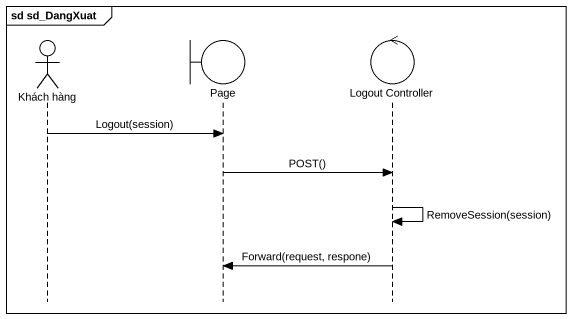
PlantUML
@startuml
mainframe sd sd_DangXuat
hide footbox
actor "Khách hàng" as Khách_hàng
boundary "Page" as Page_
control "Logout Controller" as Logout_Controller

Khách_hàng -> Page_ : Logout(session)
Page_ -> Logout_Controller : POST()
Logout_Controller -> Logout_Controller : RemoveSession(session)
Logout_Controller -> Page_ : Forward(request, respone)
@enduml
